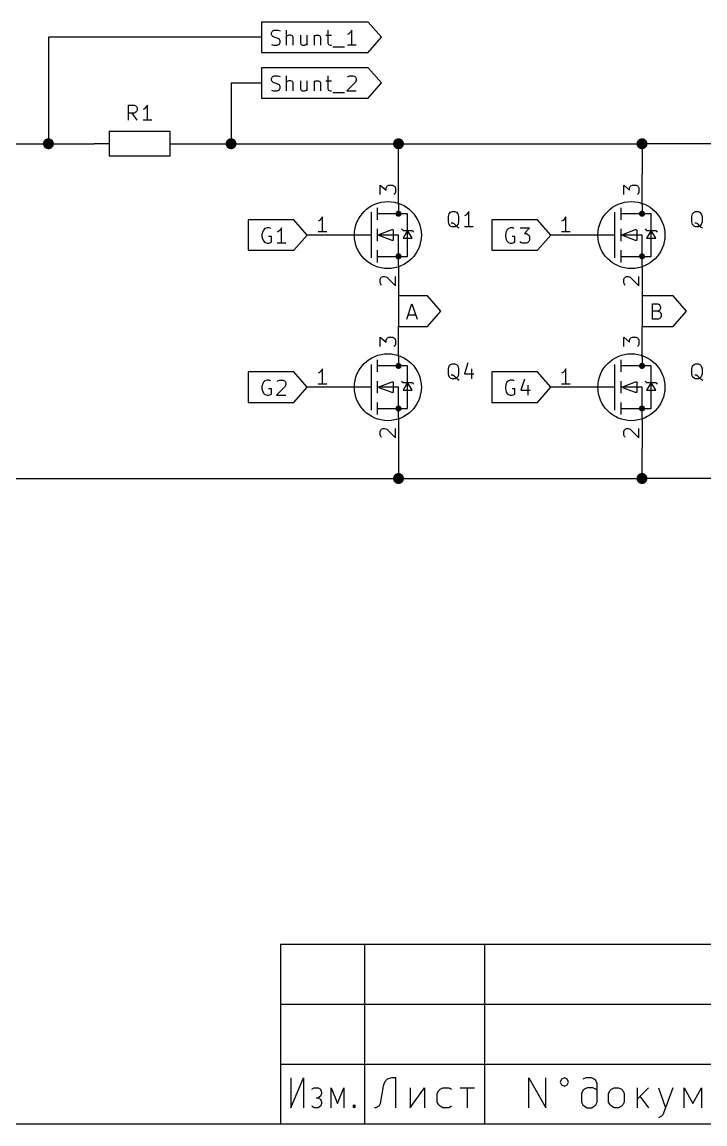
# Model space of a CAD drawing. Extents: x 0.3 to 11.5, y -8.2 to -0.2.
# Drawn here: x 3.363 to 5.607, y -8.071 to -4.45 of the extents above; entities that cross this region are included whole.
import ezdxf

# ---------------------------------------------------------------- set-up
doc = ezdxf.new("R2010")
doc.units = 0
doc.header["$MEASUREMENT"] = 0
doc.layers.add('BLACK', color=7, linetype='CONTINUOUS')

msp = doc.modelspace()

# ---------------------------------------------------------------- linework, layer by layer
at = {"layer": 'BLACK', "linetype": 'CONTINUOUS'}
for p, q in [((4.50013, -4.44998), (4.15, -4.44998)), ((4.15, -4.44998), (4.15, -4.5)), ((4.54389, -4.5), (4.50013, -4.44998)), ((4.18239, -4.4859), (4.18476, -4.48114)), ((4.18239, -4.49067), (4.18239, -4.4859)), ((4.18476, -4.48114), (4.18715, -4.47876)), ((4.18715, -4.47876), (4.19191, -4.47638)), ((4.19191, -4.47638), (4.20381, -4.47638)), ((4.20381, -4.47638), (4.21096, -4.47876)), ((4.23238, -4.52638), (4.23238, -4.47638)), ((4.36809, -4.47638), (4.36809, -4.51924)), ((4.43714, -4.48828), (4.43238, -4.49067)), ((4.4419, -4.48352), (4.43714, -4.48828)), ((4.44666, -4.47638), (4.4419, -4.48352)), ((4.44666, -4.52638), (4.44666, -4.47638)), ((3.45, -4.5), (3.45, -4.85)), ((4.15, -4.5), (3.45, -4.5)), ((4.15, -4.5), (4.15, -4.55002)), ((4.18476, -4.49543), (4.18239, -4.49067)), ((4.18239, -4.524), (4.18953, -4.52638)), ((4.18715, -4.49781), (4.18476, -4.49543)), ((4.19191, -4.50019), (4.18715, -4.49781)), ((4.18953, -4.52638), (4.20143, -4.52638)), ((4.20143, -4.50257), (4.19191, -4.50019)), ((4.20619, -4.50495), (4.20143, -4.50257)), ((4.20143, -4.52638), (4.20619, -4.524)), ((4.20857, -4.50733), (4.20619, -4.50495)), ((4.20619, -4.524), (4.20857, -4.52162)), ((4.21096, -4.51209), (4.20857, -4.50733)), ((4.20857, -4.52162), (4.21096, -4.51685)), ((4.21096, -4.51685), (4.21096, -4.51209)), ((4.23476, -4.49543), (4.23238, -4.49781)), ((4.23953, -4.49305), (4.23476, -4.49543)), ((4.24667, -4.49305), (4.23953, -4.49305)), ((4.25143, -4.49543), (4.24667, -4.49305)), ((4.25381, -4.50019), (4.25143, -4.49543)), ((4.25381, -4.52638), (4.25381, -4.50019)), ((4.27762, -4.49305), (4.27762, -4.51924)), ((4.27762, -4.51924), (4.28, -4.524)), ((4.28, -4.524), (4.28476, -4.52638)), ((4.28476, -4.52638), (4.29191, -4.52638)), ((4.29191, -4.52638), (4.29667, -4.524)), ((4.29667, -4.524), (4.29905, -4.52162)), ((4.29905, -4.49305), (4.29905, -4.52638)), ((4.32285, -4.49305), (4.32285, -4.52638)), ((4.32285, -4.49781), (4.32524, -4.49543)), ((4.32524, -4.49543), (4.33, -4.49305)), ((4.33, -4.49305), (4.33714, -4.49305)), ((4.33714, -4.49305), (4.3419, -4.49543)), ((4.3419, -4.49543), (4.34428, -4.50019)), ((4.34428, -4.50019), (4.34428, -4.52638)), ((4.36095, -4.49305), (4.38, -4.49305)), ((4.36809, -4.51924), (4.37047, -4.524)), ((4.37047, -4.524), (4.37524, -4.52638)), ((4.37524, -4.52638), (4.38, -4.52638)), ((4.46095, -4.52638), (4.43238, -4.52638)), ((4.50013, -4.55002), (4.54389, -4.5)), ((4.15, -4.55002), (4.50013, -4.55002)), ((4.38476, -4.53114), (4.42285, -4.53114)), ((4.50013, -4.59998), (4.15, -4.59998)), ((4.15, -4.59998), (4.15, -4.65)), ((4.18239, -4.6359), (4.18476, -4.63114)), ((4.18476, -4.63114), (4.18715, -4.62876)), ((4.18715, -4.62876), (4.19191, -4.62638)), ((4.19191, -4.62638), (4.20381, -4.62638)), ((4.20381, -4.62638), (4.21096, -4.62876)), ((4.23238, -4.67638), (4.23238, -4.62638)), ((4.36809, -4.62638), (4.36809, -4.66924)), ((4.43238, -4.63114), (4.43476, -4.62876)), ((4.43476, -4.62876), (4.43952, -4.62638)), ((4.43952, -4.62638), (4.45143, -4.62638)), ((4.45143, -4.62638), (4.45619, -4.62876)), ((4.45619, -4.62876), (4.45857, -4.63114)), ((4.45857, -4.63114), (4.46095, -4.6359)), ((4.54389, -4.65), (4.50013, -4.59998)), ((4.05, -4.65), (4.15, -4.65)), ((4.05, -4.65), (4.05, -4.85)), ((4.15, -4.65), (4.15, -4.70002)), ((4.18239, -4.64067), (4.18239, -4.6359)), ((4.18476, -4.64543), (4.18239, -4.64067)), ((4.18715, -4.64781), (4.18476, -4.64543)), ((4.19191, -4.65019), (4.18715, -4.64781)), ((4.20143, -4.65257), (4.19191, -4.65019)), ((4.20619, -4.65495), (4.20143, -4.65257)), ((4.20857, -4.65733), (4.20619, -4.65495)), ((4.21096, -4.66209), (4.20857, -4.65733)), ((4.20857, -4.67162), (4.21096, -4.66685)), ((4.21096, -4.66685), (4.21096, -4.66209)), ((4.23476, -4.64543), (4.23238, -4.64781)), ((4.23953, -4.64305), (4.23476, -4.64543)), ((4.24667, -4.64305), (4.23953, -4.64305)), ((4.25143, -4.64543), (4.24667, -4.64305)), ((4.25381, -4.65019), (4.25143, -4.64543)), ((4.25381, -4.67638), (4.25381, -4.65019)), ((4.27762, -4.64305), (4.27762, -4.66924)), ((4.27762, -4.66924), (4.28, -4.674)), ((4.29905, -4.64305), (4.29905, -4.67638)), ((4.32285, -4.64305), (4.32285, -4.67638)), ((4.32285, -4.64781), (4.32524, -4.64543)), ((4.32524, -4.64543), (4.33, -4.64305)), ((4.33, -4.64305), (4.33714, -4.64305)), ((4.33714, -4.64305), (4.3419, -4.64543)), ((4.3419, -4.64543), (4.34428, -4.65019)), ((4.34428, -4.65019), (4.34428, -4.67638)), ((4.36095, -4.64305), (4.38, -4.64305)), ((4.36809, -4.66924), (4.37047, -4.674)), ((4.45857, -4.64781), (4.43, -4.67638)), ((4.46095, -4.64067), (4.45857, -4.64781)), ((4.46095, -4.6359), (4.46095, -4.64067)), ((4.50013, -4.70002), (4.54389, -4.65)), ((4.15, -4.70002), (4.50013, -4.70002)), ((4.18239, -4.674), (4.18953, -4.67638)), ((4.18953, -4.67638), (4.20143, -4.67638)), ((4.20143, -4.67638), (4.20619, -4.674)), ((4.20619, -4.674), (4.20857, -4.67162)), ((4.28, -4.674), (4.28476, -4.67638)), ((4.28476, -4.67638), (4.29191, -4.67638)), ((4.29191, -4.67638), (4.29667, -4.674)), ((4.29667, -4.674), (4.29905, -4.67162)), ((4.37047, -4.674), (4.37524, -4.67638)), ((4.37524, -4.67638), (4.38, -4.67638)), ((4.38476, -4.68114), (4.42285, -4.68114)), ((4.43, -4.67638), (4.46095, -4.67638)), ((3.71309, -4.7728), (3.71309, -4.7228)), ((3.71309, -4.7228), (3.73214, -4.7228)), ((3.73214, -4.7228), (3.7369, -4.72519)), ((3.7369, -4.72519), (3.73928, -4.72757)), ((3.73928, -4.72757), (3.74166, -4.73233)), ((3.74166, -4.73947), (3.73928, -4.74423)), ((3.74166, -4.73233), (3.74166, -4.73947)), ((3.76547, -4.73471), (3.76071, -4.73709)), ((3.77024, -4.72995), (3.76547, -4.73471)), ((3.775, -4.7228), (3.77024, -4.72995)), ((3.775, -4.7728), (3.775, -4.7228)), ((3.73214, -4.749), (3.71309, -4.749)), ((3.74166, -4.7728), (3.725, -4.749)), ((3.7369, -4.74661), (3.73214, -4.749)), ((3.73928, -4.74423), (3.7369, -4.74661)), ((3.78928, -4.7728), (3.76071, -4.7728)), ((3.85, -4.81), (3.65, -4.81)), ((3.65, -4.81), (3.65, -4.89)), ((3.85, -4.89), (3.85, -4.81)), ((2.65, -4.85), (3.45, -4.85)), ((3.45, -4.85), (3.6, -4.85)), ((3.65, -4.85), (3.6, -4.85)), ((3.85, -4.85), (3.9, -4.85)), ((3.9, -4.85), (4.05, -4.85)), ((4.05, -4.85), (4.6, -4.85)), ((4.6, -4.85), (5.4, -4.85)), ((4.6, -4.95), (4.6, -4.85)), ((6.2, -4.85), (5.4, -4.85)), ((5.4, -4.85), (5.4, -4.95)), ((3.65, -4.89), (3.85, -4.89)), ((4.6, -5.05), (4.6, -4.95)), ((5.4, -5.05), (5.4, -4.95)), ((4.53988, -5.01666), (4.53988, -4.98571)), ((4.53988, -4.98571), (4.55893, -5.00238)), ((4.55893, -4.99523), (4.56131, -4.99047)), ((4.55893, -5.00238), (4.55893, -4.99523)), ((4.56131, -4.99047), (4.56369, -4.98809)), ((4.56369, -4.98809), (4.56845, -4.98571)), ((4.56845, -4.98571), (4.58035, -4.98571)), ((4.58035, -4.98571), (4.58512, -4.98809)), ((4.58512, -4.98809), (4.5875, -4.99047)), ((4.5875, -4.99047), (4.58988, -4.99523)), ((4.58988, -4.99523), (4.58988, -5.00952)), ((5.33988, -5.01666), (5.33988, -4.98571)), ((5.33988, -4.98571), (5.35893, -5.00238)), ((5.35893, -4.99523), (5.36131, -4.99047)), ((5.35893, -5.00238), (5.35893, -4.99523)), ((5.36131, -4.99047), (5.36369, -4.98809)), ((5.36369, -4.98809), (5.36845, -4.98571)), ((5.36845, -4.98571), (5.38035, -4.98571)), ((5.38035, -4.98571), (5.38512, -4.98809)), ((5.38512, -4.98809), (5.3875, -4.99047)), ((5.3875, -4.99047), (5.38988, -4.99523)), ((5.38988, -4.99523), (5.38988, -5.00952)), ((4.5875, -5.01428), (4.58512, -5.01666)), ((4.58988, -5.00952), (4.5875, -5.01428)), ((5.3875, -5.01428), (5.38512, -5.01666)), ((5.38988, -5.00952), (5.3875, -5.01428)), ((4.53, -5.06), (4.53, -5.1)), ((4.6, -5.05), (4.6, -5.08)), ((5.33, -5.06), (5.33, -5.1)), ((5.4, -5.05), (5.4, -5.08)), ((4.25625, -5.09998), (4.10611, -5.09998)), ((4.10611, -5.09998), (4.10611, -5.15)), ((4.3, -5.15), (4.25625, -5.09998)), ((4.34048, -5.10178), (4.33572, -5.10417)), ((4.34524, -5.09702), (4.34048, -5.10178)), ((4.35, -5.08988), (4.34524, -5.09702)), ((4.35, -5.13988), (4.35, -5.08988)), ((4.51, -5.075), (4.51, -5.225)), ((4.63, -5.08), (4.53, -5.08)), ((4.63, -5.22), (4.63, -5.08)), ((4.7639, -5.08947), (4.76628, -5.07995)), ((4.7639, -5.10614), (4.7639, -5.08947)), ((4.76628, -5.07995), (4.77104, -5.07519)), ((4.77104, -5.07519), (4.7758, -5.0728)), ((4.7758, -5.0728), (4.78533, -5.0728)), ((4.78533, -5.0728), (4.79009, -5.07519)), ((4.79009, -5.07519), (4.79485, -5.07995)), ((4.79485, -5.07995), (4.79723, -5.08947)), ((4.79723, -5.08947), (4.79723, -5.10614)), ((4.82104, -5.08471), (4.81628, -5.08709)), ((4.82581, -5.07995), (4.82104, -5.08471)), ((4.83057, -5.0728), (4.82581, -5.07995)), ((4.83057, -5.1228), (4.83057, -5.0728)), ((5.05625, -5.09998), (4.90611, -5.09998)), ((4.90611, -5.09998), (4.90611, -5.15)), ((5.1, -5.15), (5.05625, -5.09998)), ((5.14048, -5.10178), (5.13572, -5.10417)), ((5.14524, -5.09702), (5.14048, -5.10178)), ((5.15, -5.08988), (5.14524, -5.09702)), ((5.15, -5.13988), (5.15, -5.08988)), ((5.31, -5.075), (5.31, -5.225)), ((5.43, -5.08), (5.33, -5.08)), ((5.43, -5.22), (5.43, -5.08)), ((5.5639, -5.08947), (5.56628, -5.07995)), ((5.5639, -5.10614), (5.5639, -5.08947)), ((5.56628, -5.07995), (5.57104, -5.07519)), ((5.57104, -5.07519), (5.5758, -5.0728)), ((5.5758, -5.0728), (5.58533, -5.0728)), ((5.58533, -5.0728), (5.59009, -5.07519)), ((5.59009, -5.07519), (5.59485, -5.07995)), ((5.59485, -5.07995), (5.59723, -5.08947)), ((5.59723, -5.08947), (5.59723, -5.10614)), ((4.15392, -5.13828), (4.15154, -5.14781)), ((4.1563, -5.13352), (4.15392, -5.13828)), ((4.16107, -5.12876), (4.1563, -5.13352)), ((4.16821, -5.12638), (4.16107, -5.12876)), ((4.17535, -5.12638), (4.16821, -5.12638)), ((4.18011, -5.12876), (4.17535, -5.12638)), ((4.2063, -5.13828), (4.20154, -5.14067)), ((4.21107, -5.13352), (4.2063, -5.13828)), ((4.21583, -5.12638), (4.21107, -5.13352)), ((4.21583, -5.17638), (4.21583, -5.12638)), ((4.36429, -5.13988), (4.33572, -5.13988)), ((4.53, -5.13), (4.53, -5.17)), ((4.539, -5.14717), (4.57895, -5.13219)), ((4.57895, -5.13219), (4.57997, -5.132)), ((4.57997, -5.132), (4.58024, -5.13209)), ((4.58024, -5.13209), (4.58052, -5.13205)), ((4.58052, -5.13205), (4.58117, -5.13242)), ((4.58117, -5.13242), (4.58191, -5.13268)), ((4.58191, -5.13268), (4.58205, -5.13293)), ((4.58205, -5.13293), (4.5823, -5.13307)), ((4.5823, -5.13307), (4.58256, -5.13379)), ((4.58256, -5.13379), (4.58295, -5.13445)), ((4.58295, -5.13445), (4.5829, -5.13473)), ((4.5829, -5.13473), (4.583, -5.135)), ((4.583, -5.135), (4.583, -5.165)), ((4.61, -5.13), (4.615, -5.135)), ((4.615, -5.135), (4.645, -5.135)), ((4.63, -5.135), (4.615, -5.16)), ((4.645, -5.16), (4.63, -5.135)), ((4.645, -5.135), (4.65, -5.14)), ((4.76628, -5.11566), (4.7639, -5.10614)), ((4.77104, -5.12043), (4.76628, -5.11566)), ((4.7758, -5.1228), (4.77104, -5.12043)), ((4.77819, -5.1109), (4.77343, -5.1109)), ((4.78533, -5.1228), (4.7758, -5.1228)), ((4.78295, -5.11328), (4.77819, -5.1109)), ((4.79009, -5.12043), (4.78295, -5.11328)), ((4.79009, -5.12043), (4.78533, -5.1228)), ((4.79485, -5.11566), (4.79009, -5.12043)), ((4.79485, -5.12519), (4.79009, -5.12043)), ((4.79723, -5.10614), (4.79485, -5.11566)), ((4.79961, -5.12757), (4.79485, -5.12519)), ((4.84485, -5.1228), (4.81628, -5.1228)), ((4.95392, -5.13828), (4.95154, -5.14781)), ((4.9563, -5.13352), (4.95392, -5.13828)), ((4.96107, -5.12876), (4.9563, -5.13352)), ((4.96821, -5.12638), (4.96107, -5.12876)), ((4.97535, -5.12638), (4.96821, -5.12638)), ((4.98011, -5.12876), (4.97535, -5.12638)), ((4.99916, -5.12638), (5.03011, -5.12638)), ((5.03011, -5.12638), (5.01344, -5.14543)), ((5.16429, -5.13988), (5.13572, -5.13988)), ((5.33, -5.13), (5.33, -5.17)), ((5.339, -5.14717), (5.37895, -5.13219)), ((5.37895, -5.13219), (5.37997, -5.132)), ((5.37997, -5.132), (5.38024, -5.13209)), ((5.38024, -5.13209), (5.38052, -5.13205)), ((5.38052, -5.13205), (5.38117, -5.13242)), ((5.38117, -5.13242), (5.38191, -5.13268)), ((5.38191, -5.13268), (5.38205, -5.13293)), ((5.38205, -5.13293), (5.3823, -5.13307)), ((5.3823, -5.13307), (5.38256, -5.13379)), ((5.38256, -5.13379), (5.38295, -5.13445)), ((5.38295, -5.13445), (5.3829, -5.13473)), ((5.3829, -5.13473), (5.383, -5.135)), ((5.383, -5.135), (5.383, -5.165)), ((5.41, -5.13), (5.415, -5.135)), ((5.415, -5.135), (5.445, -5.135)), ((5.43, -5.135), (5.415, -5.16)), ((5.445, -5.16), (5.43, -5.135)), ((5.445, -5.135), (5.45, -5.14)), ((5.56628, -5.11566), (5.5639, -5.10614)), ((5.57104, -5.12043), (5.56628, -5.11566)), ((5.5758, -5.1228), (5.57104, -5.12043)), ((5.57819, -5.1109), (5.57343, -5.1109)), ((5.58533, -5.1228), (5.5758, -5.1228)), ((5.58295, -5.11328), (5.57819, -5.1109)), ((5.59009, -5.12043), (5.58295, -5.11328)), ((5.59009, -5.12043), (5.58533, -5.1228)), ((5.59485, -5.11566), (5.59009, -5.12043)), ((5.59485, -5.12519), (5.59009, -5.12043)), ((5.59723, -5.10614), (5.59485, -5.11566)), ((5.59961, -5.12757), (5.59485, -5.12519)), ((4.10611, -5.15), (4.10611, -5.20002)), ((4.15154, -5.14781), (4.15154, -5.15495)), ((4.15154, -5.15495), (4.15392, -5.16447)), ((4.15392, -5.16447), (4.1563, -5.16924)), ((4.1563, -5.16924), (4.16107, -5.174)), ((4.16107, -5.174), (4.16821, -5.17638)), ((4.16821, -5.17638), (4.17297, -5.17638)), ((4.18249, -5.15495), (4.17297, -5.15495)), ((4.17297, -5.17638), (4.18011, -5.174)), ((4.18011, -5.174), (4.18249, -5.17162)), ((4.18249, -5.17162), (4.18249, -5.15495)), ((4.23011, -5.17638), (4.20154, -5.17638)), ((4.25625, -5.20002), (4.3, -5.15)), ((4.4, -5.15), (4.3, -5.15)), ((4.51, -5.15), (4.4, -5.15)), ((4.6, -5.15), (4.53, -5.15)), ((4.53704, -5.15049), (4.53722, -5.14953)), ((4.53706, -5.15052), (4.53704, -5.15049)), ((4.53705, -5.15055), (4.53706, -5.15052)), ((4.53751, -5.15133), (4.53705, -5.15055)), ((4.53722, -5.14953), (4.53739, -5.14852)), ((4.53739, -5.14852), (4.53741, -5.1485)), ((4.53741, -5.1485), (4.53742, -5.14848)), ((4.53742, -5.14848), (4.53815, -5.14787)), ((4.53805, -5.15228), (4.53751, -5.15133)), ((4.53809, -5.1523), (4.53805, -5.15228)), ((4.53809, -5.15231), (4.53809, -5.1523)), ((4.53813, -5.15232), (4.53809, -5.15231)), ((4.53894, -5.15281), (4.53813, -5.15232)), ((4.53815, -5.14787), (4.53894, -5.14719)), ((4.53894, -5.14719), (4.53899, -5.14717)), ((4.57895, -5.16781), (4.53894, -5.15281)), ((4.53899, -5.14717), (4.539, -5.14717)), ((4.539, -5.14717), (4.539, -5.14717)), ((4.57924, -5.16781), (4.57895, -5.16781)), ((4.57948, -5.16795), (4.57924, -5.16781)), ((4.58022, -5.16782), (4.57948, -5.16795)), ((4.581, -5.16783), (4.58022, -5.16782)), ((4.58122, -5.16765), (4.581, -5.16783)), ((4.5815, -5.1676), (4.58122, -5.16765)), ((4.58199, -5.16701), (4.5815, -5.1676)), ((4.58258, -5.16652), (4.58199, -5.16701)), ((4.58263, -5.16624), (4.58258, -5.16652)), ((4.58282, -5.16603), (4.58263, -5.16624)), ((4.583, -5.165), (4.58282, -5.16603)), ((4.6, -5.25), (4.6, -5.15)), ((4.615, -5.16), (4.645, -5.16)), ((4.90611, -5.15), (4.90611, -5.20002)), ((4.95154, -5.14781), (4.95154, -5.15495)), ((4.95154, -5.15495), (4.95392, -5.16447)), ((4.95392, -5.16447), (4.9563, -5.16924)), ((4.9563, -5.16924), (4.96107, -5.174)), ((4.96107, -5.174), (4.96821, -5.17638)), ((4.96821, -5.17638), (4.97297, -5.17638)), ((4.98249, -5.15495), (4.97297, -5.15495)), ((4.97297, -5.17638), (4.98011, -5.174)), ((4.98011, -5.174), (4.98249, -5.17162)), ((4.98249, -5.17162), (4.98249, -5.15495)), ((5.00154, -5.174), (4.99916, -5.17162)), ((5.0063, -5.17638), (5.00154, -5.174)), ((5.02059, -5.17638), (5.0063, -5.17638)), ((5.01344, -5.14543), (5.02059, -5.14543)), ((5.02059, -5.14543), (5.02535, -5.14781)), ((5.02535, -5.174), (5.02059, -5.17638)), ((5.02535, -5.14781), (5.02773, -5.15019)), ((5.02773, -5.17162), (5.02535, -5.174)), ((5.02773, -5.15019), (5.03011, -5.15495)), ((5.03011, -5.16685), (5.02773, -5.17162)), ((5.03011, -5.15495), (5.03011, -5.16685)), ((5.05625, -5.20002), (5.1, -5.15)), ((5.2, -5.15), (5.1, -5.15)), ((5.31, -5.15), (5.2, -5.15)), ((5.4, -5.15), (5.33, -5.15)), ((5.33704, -5.15049), (5.33722, -5.14953)), ((5.33706, -5.15052), (5.33704, -5.15049)), ((5.33705, -5.15055), (5.33706, -5.15052)), ((5.33751, -5.15133), (5.33705, -5.15055)), ((5.33722, -5.14953), (5.33739, -5.14852)), ((5.33739, -5.14852), (5.33741, -5.1485)), ((5.33741, -5.1485), (5.33742, -5.14848)), ((5.33742, -5.14848), (5.33815, -5.14787)), ((5.33805, -5.15228), (5.33751, -5.15133)), ((5.33809, -5.1523), (5.33805, -5.15228)), ((5.33809, -5.15231), (5.33809, -5.1523)), ((5.33813, -5.15232), (5.33809, -5.15231)), ((5.33894, -5.15281), (5.33813, -5.15232)), ((5.33815, -5.14787), (5.33894, -5.14719)), ((5.33894, -5.14719), (5.33899, -5.14717)), ((5.37895, -5.16781), (5.33894, -5.15281)), ((5.33899, -5.14717), (5.339, -5.14717)), ((5.339, -5.14717), (5.339, -5.14717)), ((5.37924, -5.16781), (5.37895, -5.16781)), ((5.37948, -5.16795), (5.37924, -5.16781)), ((5.38022, -5.16782), (5.37948, -5.16795)), ((5.381, -5.16783), (5.38022, -5.16782)), ((5.38122, -5.16765), (5.381, -5.16783)), ((5.3815, -5.1676), (5.38122, -5.16765)), ((5.38199, -5.16701), (5.3815, -5.1676)), ((5.38258, -5.16652), (5.38199, -5.16701)), ((5.38263, -5.16624), (5.38258, -5.16652)), ((5.38282, -5.16603), (5.38263, -5.16624)), ((5.383, -5.165), (5.38282, -5.16603)), ((5.4, -5.25), (5.4, -5.15)), ((5.415, -5.16), (5.445, -5.16)), ((4.10611, -5.20002), (4.25625, -5.20002)), ((4.53, -5.2), (4.53, -5.24)), ((4.90611, -5.20002), (5.05625, -5.20002)), ((5.33, -5.2), (5.33, -5.24)), ((4.53, -5.22), (4.63, -5.22)), ((4.6, -5.25), (4.6, -5.35)), ((5.33, -5.22), (5.43, -5.22)), ((5.4, -5.25), (5.4, -5.35)), ((4.54464, -5.28809), (4.5494, -5.28571)), ((4.5494, -5.28571), (4.55417, -5.28571)), ((4.55417, -5.28571), (4.56131, -5.28809)), ((4.58988, -5.31666), (4.58988, -5.28571)), ((5.34464, -5.28809), (5.3494, -5.28571)), ((5.3494, -5.28571), (5.35417, -5.28571)), ((5.35417, -5.28571), (5.36131, -5.28809)), ((5.38988, -5.31666), (5.38988, -5.28571)), ((4.53988, -5.29523), (4.54226, -5.29047)), ((4.53988, -5.30714), (4.53988, -5.29523)), ((4.54226, -5.3119), (4.53988, -5.30714)), ((4.54226, -5.29047), (4.54464, -5.28809)), ((4.54464, -5.31428), (4.54226, -5.3119)), ((4.56131, -5.28809), (4.58988, -5.31666)), ((5.33988, -5.29523), (5.34226, -5.29047)), ((5.33988, -5.30714), (5.33988, -5.29523)), ((5.34226, -5.3119), (5.33988, -5.30714)), ((5.34226, -5.29047), (5.34464, -5.28809)), ((5.34464, -5.31428), (5.34226, -5.3119)), ((5.36131, -5.28809), (5.38988, -5.31666)), ((4.69538, -5.34998), (4.6, -5.34998)), ((4.6, -5.34998), (4.6, -5.4)), ((4.6, -5.35), (4.6, -5.45)), ((4.73913, -5.4), (4.69538, -5.34998)), ((5.50252, -5.34998), (5.4, -5.34998)), ((5.4, -5.34998), (5.4, -5.4)), ((5.4, -5.35), (5.4, -5.45)), ((5.54628, -5.4), (5.50252, -5.34998)), ((4.62762, -5.42638), (4.64429, -5.37638)), ((4.64429, -5.37638), (4.66096, -5.42638)), ((5.43476, -5.42638), (5.43476, -5.37638)), ((5.43476, -5.37638), (5.45143, -5.37638)), ((5.45143, -5.37638), (5.45619, -5.37876)), ((5.45619, -5.37876), (5.45857, -5.38114)), ((5.45857, -5.39543), (5.45619, -5.39781)), ((5.45857, -5.38114), (5.46096, -5.3859)), ((5.46096, -5.39067), (5.45857, -5.39543)), ((5.46096, -5.3859), (5.46096, -5.39067)), ((4.6, -5.4), (4.6, -5.45002)), ((4.63239, -5.41209), (4.65619, -5.41209)), ((4.69538, -5.45002), (4.73913, -5.4)), ((5.4, -5.4), (5.4, -5.45002)), ((5.45143, -5.40019), (5.43476, -5.40019)), ((5.45381, -5.42638), (5.43476, -5.42638)), ((5.45619, -5.39781), (5.45143, -5.40019)), ((5.45143, -5.40019), (5.45857, -5.40257)), ((5.45857, -5.424), (5.45381, -5.42638)), ((5.45857, -5.40257), (5.46096, -5.40495)), ((5.46096, -5.42162), (5.45857, -5.424)), ((5.46096, -5.40495), (5.46333, -5.40971)), ((5.46333, -5.41685), (5.46096, -5.42162)), ((5.46333, -5.40971), (5.46333, -5.41685)), ((5.50252, -5.45002), (5.54628, -5.4)), ((4.6, -5.55), (4.6, -5.45)), ((4.6, -5.45002), (4.69538, -5.45002)), ((5.4, -5.55), (5.4, -5.45)), ((5.4, -5.45002), (5.50252, -5.45002)), ((4.53988, -5.51666), (4.53988, -5.48571)), ((4.53988, -5.48571), (4.55893, -5.50238)), ((4.55893, -5.49523), (4.56131, -5.49047)), ((4.55893, -5.50238), (4.55893, -5.49523)), ((4.56131, -5.49047), (4.56369, -5.48809)), ((4.56369, -5.48809), (4.56845, -5.48571)), ((4.56845, -5.48571), (4.58035, -5.48571)), ((4.58035, -5.48571), (4.58512, -5.48809)), ((4.58512, -5.48809), (4.5875, -5.49047)), ((4.5875, -5.49047), (4.58988, -5.49523)), ((4.58988, -5.49523), (4.58988, -5.50952)), ((5.33988, -5.51666), (5.33988, -5.48571)), ((5.33988, -5.48571), (5.35893, -5.50238)), ((5.35893, -5.49523), (5.36131, -5.49047)), ((5.35893, -5.50238), (5.35893, -5.49523)), ((5.36131, -5.49047), (5.36369, -5.48809)), ((5.36369, -5.48809), (5.36845, -5.48571)), ((5.36845, -5.48571), (5.38035, -5.48571)), ((5.38035, -5.48571), (5.38512, -5.48809)), ((5.38512, -5.48809), (5.3875, -5.49047)), ((5.3875, -5.49047), (5.38988, -5.49523)), ((5.38988, -5.49523), (5.38988, -5.50952)), ((4.5875, -5.51428), (4.58512, -5.51666)), ((4.58988, -5.50952), (4.5875, -5.51428)), ((5.3875, -5.51428), (5.38512, -5.51666)), ((5.38988, -5.50952), (5.3875, -5.51428)), ((4.51, -5.575), (4.51, -5.725)), ((4.53, -5.56), (4.53, -5.6)), ((4.6, -5.55), (4.6, -5.58)), ((4.76628, -5.57995), (4.77104, -5.57519)), ((4.77104, -5.57519), (4.7758, -5.5728)), ((4.7758, -5.5728), (4.78533, -5.5728)), ((4.78533, -5.5728), (4.79009, -5.57519)), ((4.79009, -5.57519), (4.79485, -5.57995)), ((4.82819, -5.57043), (4.81628, -5.60614)), ((5.31, -5.575), (5.31, -5.725)), ((5.33, -5.56), (5.33, -5.6)), ((5.4, -5.55), (5.4, -5.58)), ((5.56628, -5.57995), (5.57104, -5.57519)), ((5.57104, -5.57519), (5.5758, -5.5728)), ((5.5758, -5.5728), (5.58533, -5.5728)), ((5.58533, -5.5728), (5.59009, -5.57519)), ((5.59009, -5.57519), (5.59485, -5.57995)), ((4.25625, -5.59998), (4.10611, -5.59998)), ((4.10611, -5.59998), (4.10611, -5.65)), ((4.3, -5.65), (4.25625, -5.59998)), ((4.34048, -5.60178), (4.33572, -5.60417)), ((4.34524, -5.59702), (4.34048, -5.60178)), ((4.35, -5.58988), (4.34524, -5.59702)), ((4.35, -5.63988), (4.35, -5.58988)), ((4.63, -5.58), (4.53, -5.58)), ((4.63, -5.72), (4.63, -5.58)), ((4.7639, -5.58947), (4.76628, -5.57995)), ((4.7639, -5.60614), (4.7639, -5.58947)), ((4.76628, -5.61566), (4.7639, -5.60614)), ((4.77819, -5.6109), (4.77343, -5.6109)), ((4.78295, -5.61328), (4.77819, -5.6109)), ((4.79485, -5.57995), (4.79723, -5.58947)), ((4.79723, -5.60614), (4.79485, -5.61566)), ((4.79723, -5.58947), (4.79723, -5.60614)), ((4.81628, -5.60614), (4.84723, -5.60614)), ((4.84009, -5.58947), (4.84009, -5.6228)), ((5.05625, -5.59998), (4.90611, -5.59998)), ((4.90611, -5.59998), (4.90611, -5.65)), ((5.1, -5.65), (5.05625, -5.59998)), ((5.14048, -5.60178), (5.13572, -5.60417)), ((5.14524, -5.59702), (5.14048, -5.60178)), ((5.15, -5.58988), (5.14524, -5.59702)), ((5.15, -5.63988), (5.15, -5.58988)), ((5.43, -5.58), (5.33, -5.58)), ((5.43, -5.72), (5.43, -5.58)), ((5.5639, -5.58947), (5.56628, -5.57995)), ((5.5639, -5.60614), (5.5639, -5.58947)), ((5.56628, -5.61566), (5.5639, -5.60614)), ((5.57819, -5.6109), (5.57343, -5.6109)), ((5.58295, -5.61328), (5.57819, -5.6109)), ((5.59485, -5.57995), (5.59723, -5.58947)), ((5.59723, -5.60614), (5.59485, -5.61566)), ((5.59723, -5.58947), (5.59723, -5.60614)), ((4.15392, -5.63828), (4.15154, -5.64781)), ((4.15154, -5.64781), (4.15154, -5.65495)), ((4.1563, -5.63352), (4.15392, -5.63828)), ((4.16107, -5.62876), (4.1563, -5.63352)), ((4.16821, -5.62638), (4.16107, -5.62876)), ((4.17535, -5.62638), (4.16821, -5.62638)), ((4.18011, -5.62876), (4.17535, -5.62638)), ((4.22773, -5.64781), (4.19916, -5.67638)), ((4.20154, -5.63114), (4.20392, -5.62876)), ((4.20392, -5.62876), (4.20869, -5.62638)), ((4.20869, -5.62638), (4.22059, -5.62638)), ((4.22059, -5.62638), (4.22535, -5.62876)), ((4.22535, -5.62876), (4.22773, -5.63114)), ((4.22773, -5.63114), (4.23011, -5.6359)), ((4.23011, -5.64067), (4.22773, -5.64781)), ((4.23011, -5.6359), (4.23011, -5.64067)), ((4.36429, -5.63988), (4.33572, -5.63988)), ((4.53, -5.63), (4.53, -5.67)), ((4.53722, -5.64953), (4.53739, -5.64852)), ((4.53739, -5.64852), (4.53741, -5.6485)), ((4.53741, -5.6485), (4.53742, -5.64848)), ((4.53742, -5.64848), (4.53815, -5.64787)), ((4.53815, -5.64787), (4.53894, -5.64719)), ((4.53894, -5.64719), (4.53899, -5.64717)), ((4.53899, -5.64717), (4.539, -5.64717)), ((4.539, -5.64717), (4.57895, -5.63219)), ((4.539, -5.64717), (4.539, -5.64717)), ((4.57895, -5.63219), (4.57997, -5.632)), ((4.57997, -5.632), (4.58024, -5.63209)), ((4.58024, -5.63209), (4.58052, -5.63205)), ((4.58052, -5.63205), (4.58117, -5.63242)), ((4.58117, -5.63242), (4.58191, -5.63268)), ((4.58191, -5.63268), (4.58205, -5.63293)), ((4.58205, -5.63293), (4.5823, -5.63307)), ((4.5823, -5.63307), (4.58256, -5.63379)), ((4.58256, -5.63379), (4.58295, -5.63445)), ((4.58295, -5.63445), (4.5829, -5.63473)), ((4.5829, -5.63473), (4.583, -5.635)), ((4.583, -5.635), (4.583, -5.665)), ((4.61, -5.63), (4.615, -5.635)), ((4.615, -5.635), (4.645, -5.635)), ((4.63, -5.635), (4.615, -5.66)), ((4.645, -5.66), (4.63, -5.635)), ((4.645, -5.635), (4.65, -5.64)), ((4.77104, -5.62043), (4.76628, -5.61566)), ((4.7758, -5.6228), (4.77104, -5.62043)), ((4.78533, -5.6228), (4.7758, -5.6228)), ((4.79009, -5.62043), (4.78295, -5.61328)), ((4.79009, -5.62043), (4.78533, -5.6228)), ((4.79485, -5.61566), (4.79009, -5.62043)), ((4.79485, -5.62519), (4.79009, -5.62043)), ((4.79961, -5.62757), (4.79485, -5.62519)), ((4.95392, -5.63828), (4.95154, -5.64781)), ((4.95154, -5.64781), (4.95154, -5.65495)), ((4.9563, -5.63352), (4.95392, -5.63828)), ((4.96107, -5.62876), (4.9563, -5.63352)), ((4.96821, -5.62638), (4.96107, -5.62876)), ((4.97535, -5.62638), (4.96821, -5.62638)), ((4.98011, -5.62876), (4.97535, -5.62638)), ((5.01344, -5.624), (5.00154, -5.65971)), ((5.02535, -5.64305), (5.02535, -5.67638)), ((5.16429, -5.63988), (5.13572, -5.63988)), ((5.33, -5.63), (5.33, -5.67)), ((5.33722, -5.64953), (5.33739, -5.64852)), ((5.33739, -5.64852), (5.33741, -5.6485)), ((5.33741, -5.6485), (5.33742, -5.64848)), ((5.33742, -5.64848), (5.33815, -5.64787)), ((5.33815, -5.64787), (5.33894, -5.64719)), ((5.33894, -5.64719), (5.33899, -5.64717)), ((5.33899, -5.64717), (5.339, -5.64717)), ((5.339, -5.64717), (5.37895, -5.63219)), ((5.339, -5.64717), (5.339, -5.64717)), ((5.37895, -5.63219), (5.37997, -5.632)), ((5.37997, -5.632), (5.38024, -5.63209)), ((5.38024, -5.63209), (5.38052, -5.63205)), ((5.38052, -5.63205), (5.38117, -5.63242)), ((5.38117, -5.63242), (5.38191, -5.63268)), ((5.38191, -5.63268), (5.38205, -5.63293)), ((5.38205, -5.63293), (5.3823, -5.63307)), ((5.3823, -5.63307), (5.38256, -5.63379)), ((5.38256, -5.63379), (5.38295, -5.63445)), ((5.38295, -5.63445), (5.3829, -5.63473)), ((5.3829, -5.63473), (5.383, -5.635)), ((5.383, -5.635), (5.383, -5.665)), ((5.41, -5.63), (5.415, -5.635)), ((5.415, -5.635), (5.445, -5.635)), ((5.43, -5.635), (5.415, -5.66)), ((5.445, -5.66), (5.43, -5.635)), ((5.445, -5.635), (5.45, -5.64)), ((5.57104, -5.62043), (5.56628, -5.61566)), ((5.5758, -5.6228), (5.57104, -5.62043)), ((5.58533, -5.6228), (5.5758, -5.6228)), ((5.59009, -5.62043), (5.58295, -5.61328)), ((5.59009, -5.62043), (5.58533, -5.6228)), ((5.59485, -5.61566), (5.59009, -5.62043)), ((5.59485, -5.62519), (5.59009, -5.62043)), ((5.59961, -5.62757), (5.59485, -5.62519)), ((4.10611, -5.65), (4.10611, -5.70002)), ((4.15154, -5.65495), (4.15392, -5.66447)), ((4.15392, -5.66447), (4.1563, -5.66924)), ((4.1563, -5.66924), (4.16107, -5.674)), ((4.16107, -5.674), (4.16821, -5.67638)), ((4.16821, -5.67638), (4.17297, -5.67638)), ((4.18249, -5.65495), (4.17297, -5.65495)), ((4.17297, -5.67638), (4.18011, -5.674)), ((4.18011, -5.674), (4.18249, -5.67162)), ((4.18249, -5.67162), (4.18249, -5.65495)), ((4.19916, -5.67638), (4.23011, -5.67638)), ((4.25625, -5.70002), (4.3, -5.65)), ((4.4, -5.65), (4.3, -5.65)), ((4.51, -5.65), (4.4, -5.65)), ((4.6, -5.65), (4.53, -5.65)), ((4.53704, -5.65049), (4.53722, -5.64953)), ((4.53706, -5.65052), (4.53704, -5.65049)), ((4.53705, -5.65055), (4.53706, -5.65052)), ((4.53751, -5.65133), (4.53705, -5.65055)), ((4.53805, -5.65228), (4.53751, -5.65133)), ((4.53809, -5.6523), (4.53805, -5.65228)), ((4.53809, -5.65231), (4.53809, -5.6523)), ((4.53813, -5.65232), (4.53809, -5.65231)), ((4.53894, -5.65281), (4.53813, -5.65232)), ((4.57895, -5.66781), (4.53894, -5.65281)), ((4.57924, -5.66781), (4.57895, -5.66781)), ((4.57948, -5.66795), (4.57924, -5.66781)), ((4.58022, -5.66782), (4.57948, -5.66795)), ((4.581, -5.66783), (4.58022, -5.66782)), ((4.58122, -5.66765), (4.581, -5.66783)), ((4.5815, -5.6676), (4.58122, -5.66765)), ((4.58199, -5.66701), (4.5815, -5.6676)), ((4.58258, -5.66652), (4.58199, -5.66701)), ((4.58263, -5.66624), (4.58258, -5.66652)), ((4.58282, -5.66603), (4.58263, -5.66624)), ((4.583, -5.665), (4.58282, -5.66603)), ((4.6, -5.75), (4.6, -5.65)), ((4.615, -5.66), (4.645, -5.66)), ((4.90611, -5.65), (4.90611, -5.70002)), ((4.95154, -5.65495), (4.95392, -5.66447)), ((4.95392, -5.66447), (4.9563, -5.66924)), ((4.9563, -5.66924), (4.96107, -5.674)), ((4.96107, -5.674), (4.96821, -5.67638)), ((4.96821, -5.67638), (4.97297, -5.67638)), ((4.98249, -5.65495), (4.97297, -5.65495)), ((4.97297, -5.67638), (4.98011, -5.674)), ((4.98011, -5.674), (4.98249, -5.67162)), ((4.98249, -5.67162), (4.98249, -5.65495)), ((5.00154, -5.65971), (5.03249, -5.65971)), ((5.05625, -5.70002), (5.1, -5.65)), ((5.2, -5.65), (5.1, -5.65)), ((5.31, -5.65), (5.2, -5.65)), ((5.4, -5.65), (5.33, -5.65)), ((5.33704, -5.65049), (5.33722, -5.64953)), ((5.33706, -5.65052), (5.33704, -5.65049)), ((5.33705, -5.65055), (5.33706, -5.65052)), ((5.33751, -5.65133), (5.33705, -5.65055)), ((5.33805, -5.65228), (5.33751, -5.65133)), ((5.33809, -5.6523), (5.33805, -5.65228)), ((5.33809, -5.65231), (5.33809, -5.6523)), ((5.33813, -5.65232), (5.33809, -5.65231)), ((5.33894, -5.65281), (5.33813, -5.65232)), ((5.37895, -5.66781), (5.33894, -5.65281)), ((5.37924, -5.66781), (5.37895, -5.66781)), ((5.37948, -5.66795), (5.37924, -5.66781)), ((5.38022, -5.66782), (5.37948, -5.66795)), ((5.381, -5.66783), (5.38022, -5.66782)), ((5.38122, -5.66765), (5.381, -5.66783)), ((5.3815, -5.6676), (5.38122, -5.66765)), ((5.38199, -5.66701), (5.3815, -5.6676)), ((5.38258, -5.66652), (5.38199, -5.66701)), ((5.38263, -5.66624), (5.38258, -5.66652)), ((5.38282, -5.66603), (5.38263, -5.66624)), ((5.383, -5.665), (5.38282, -5.66603)), ((5.4, -5.75), (5.4, -5.65)), ((5.415, -5.66), (5.445, -5.66)), ((4.10611, -5.70002), (4.25625, -5.70002)), ((4.53, -5.7), (4.53, -5.74)), ((4.53, -5.72), (4.63, -5.72)), ((4.90611, -5.70002), (5.05625, -5.70002)), ((5.33, -5.7), (5.33, -5.74)), ((5.33, -5.72), (5.43, -5.72)), ((4.6, -5.75), (4.6, -5.85)), ((5.4, -5.75), (5.4, -5.85)), ((4.53988, -5.79523), (4.54226, -5.79047)), ((4.54226, -5.79047), (4.54464, -5.78809)), ((4.54464, -5.78809), (4.5494, -5.78571)), ((4.5494, -5.78571), (4.55417, -5.78571)), ((4.55417, -5.78571), (4.56131, -5.78809)), ((4.56131, -5.78809), (4.58988, -5.81666)), ((4.58988, -5.81666), (4.58988, -5.78571)), ((5.33988, -5.79523), (5.34226, -5.79047)), ((5.34226, -5.79047), (5.34464, -5.78809)), ((5.34464, -5.78809), (5.3494, -5.78571)), ((5.3494, -5.78571), (5.35417, -5.78571)), ((5.35417, -5.78571), (5.36131, -5.78809)), ((5.36131, -5.78809), (5.38988, -5.81666)), ((5.38988, -5.81666), (5.38988, -5.78571)), ((4.53988, -5.80714), (4.53988, -5.79523)), ((4.54226, -5.8119), (4.53988, -5.80714)), ((4.54464, -5.81428), (4.54226, -5.8119)), ((5.33988, -5.80714), (5.33988, -5.79523)), ((5.34226, -5.8119), (5.33988, -5.80714)), ((5.34464, -5.81428), (5.34226, -5.8119)), ((4.6, -5.85), (4.6, -5.95)), ((5.4, -5.95), (5.4, -5.85)), ((2.65, -5.95), (4.6, -5.95)), ((4.6, -5.95), (5.4, -5.95)), ((6.2, -5.95), (5.4, -5.95)), ((4.21269, -7.4806), (4.21269, -8.07115)), ((4.21269, -7.4806), (11.4961, -7.4806)), ((4.48828, -7.4806), (4.48828, -8.07115)), ((4.88198, -7.4806), (4.88198, -8.07115)), ((4.21269, -7.67745), (6.77174, -7.67745)), ((4.21269, -7.8743), (6.77174, -7.8743)), ((4.2463, -7.91932), (4.2463, -8.01774)), ((4.2463, -8.01774), (4.28797, -7.91932)), ((4.28797, -7.91932), (4.28797, -8.01774)), ((4.56326, -7.924), (4.55389, -7.93338)), ((4.57732, -7.91932), (4.56326, -7.924)), ((4.59139, -7.91932), (4.57732, -7.91932)), ((4.59139, -8.01774), (4.59139, -7.91932)), ((5.02774, -8.01774), (5.02774, -7.91932)), ((5.02774, -7.91932), (5.08398, -8.01774)), ((5.08398, -8.01774), (5.08398, -7.91932)), ((5.13554, -7.924), (5.13085, -7.93338)), ((5.14491, -7.91932), (5.13554, -7.924)), ((5.15428, -7.924), (5.14491, -7.91932)), ((5.15897, -7.93338), (5.15428, -7.924)), ((5.21522, -7.91932), (5.20584, -7.924)), ((5.23396, -7.91932), (5.21522, -7.91932)), ((5.24334, -7.924), (5.23396, -7.91932)), ((5.24802, -7.92869), (5.24334, -7.924)), ((5.25271, -7.93807), (5.24802, -7.92869)), ((4.31576, -7.95681), (4.3227, -7.95213)), ((4.3227, -7.95213), (4.33659, -7.95213)), ((4.33659, -7.95213), (4.34354, -7.95681)), ((4.34354, -7.95681), (4.34701, -7.96619)), ((4.34701, -7.96619), (4.34701, -7.97087)), ((4.37826, -8.01774), (4.37826, -7.95213)), ((4.37826, -7.95213), (4.3991, -8.00369)), ((4.3991, -8.00369), (4.41993, -7.95213)), ((4.41993, -7.95213), (4.41993, -8.01774)), ((4.5492, -7.94744), (4.53983, -8.00369)), ((4.55389, -7.93338), (4.5492, -7.94744)), ((4.63825, -7.95213), (4.63825, -8.01774)), ((4.63825, -8.01774), (4.68512, -7.95213)), ((4.68512, -7.95213), (4.68512, -8.01774)), ((4.7273, -7.97087), (4.73199, -7.9615)), ((4.73199, -7.9615), (4.73668, -7.95681)), ((4.73668, -7.95681), (4.74605, -7.95213)), ((4.74605, -7.95213), (4.7648, -7.95213)), ((4.7648, -7.95213), (4.77417, -7.95681)), ((4.8023, -7.95213), (4.84917, -7.95213)), ((4.82573, -7.95213), (4.82573, -8.01774)), ((5.13085, -7.93338), (5.13554, -7.94275)), ((5.13554, -7.94275), (5.14491, -7.94744)), ((5.14491, -7.94744), (5.15428, -7.94275)), ((5.15428, -7.94275), (5.15897, -7.93338)), ((5.20584, -7.9615), (5.20115, -7.97087)), ((5.21053, -7.95681), (5.20584, -7.9615)), ((5.2199, -7.95213), (5.21053, -7.95681)), ((5.23865, -7.95213), (5.2199, -7.95213)), ((5.24802, -7.95681), (5.23865, -7.95213)), ((5.25271, -7.9615), (5.24802, -7.95681)), ((5.25271, -7.999), (5.25271, -7.93807)), ((5.2902, -7.97087), (5.29489, -7.9615)), ((5.29489, -7.9615), (5.29958, -7.95681)), ((5.29958, -7.95681), (5.30895, -7.95213)), ((5.30895, -7.95213), (5.32302, -7.95213)), ((5.32302, -7.95213), (5.33239, -7.95681)), ((5.33239, -7.95681), (5.33707, -7.9615)), ((5.33707, -7.9615), (5.34176, -7.97087)), ((5.38394, -7.95213), (5.38394, -8.01774)), ((5.42144, -7.95213), (5.38394, -7.98962)), ((5.45425, -7.95213), (5.47768, -8.01774)), ((5.50112, -7.95213), (5.47768, -8.01774)), ((5.53861, -8.01774), (5.53861, -7.95213)), ((5.53861, -7.95213), (5.56674, -8.00369)), ((5.56674, -8.00369), (5.59486, -7.95213)), ((5.59486, -7.95213), (5.59486, -8.01774)), ((4.32965, -7.98494), (4.33659, -7.98494)), ((4.34354, -7.98025), (4.33659, -7.98494)), ((4.33659, -7.98494), (4.34354, -7.98962)), ((4.34701, -7.97087), (4.34354, -7.98025)), ((4.34354, -7.98962), (4.34701, -7.999)), ((4.34701, -7.999), (4.34701, -8.00369)), ((4.7273, -7.999), (4.7273, -7.97087)), ((4.73199, -8.00837), (4.7273, -7.999)), ((5.20115, -7.97087), (5.20115, -7.999)), ((5.20115, -7.999), (5.20584, -8.00837)), ((5.24802, -8.00837), (5.25271, -7.999)), ((5.2902, -7.999), (5.2902, -7.97087)), ((5.29489, -8.00837), (5.2902, -7.999)), ((5.34176, -7.999), (5.33707, -8.00837)), ((5.34176, -7.97087), (5.34176, -7.999)), ((5.39332, -7.98025), (5.42144, -8.01774)), ((4.3227, -8.01774), (4.31576, -8.01306)), ((4.33659, -8.01774), (4.3227, -8.01774)), ((4.34354, -8.01306), (4.33659, -8.01774)), ((4.34701, -8.00369), (4.34354, -8.01306)), ((4.45119, -8.01306), (4.45466, -8.00837)), ((4.45466, -8.01774), (4.45119, -8.01306)), ((4.45466, -8.00837), (4.45813, -8.01306)), ((4.45466, -8.00837), (4.45466, -8.01774)), ((4.45813, -8.01306), (4.45466, -8.01774)), ((4.52577, -8.01774), (4.52108, -8.01774)), ((4.53514, -8.01306), (4.52577, -8.01774)), ((4.53983, -8.00369), (4.53514, -8.01306)), ((4.73668, -8.01306), (4.73199, -8.00837)), ((4.74605, -8.01774), (4.73668, -8.01306)), ((4.7648, -8.01774), (4.74605, -8.01774)), ((4.77417, -8.01306), (4.7648, -8.01774)), ((5.20584, -8.00837), (5.21053, -8.01306)), ((5.21053, -8.01306), (5.2199, -8.01774)), ((5.2199, -8.01774), (5.23396, -8.01774)), ((5.23396, -8.01774), (5.24334, -8.01306)), ((5.24334, -8.01306), (5.24802, -8.00837)), ((5.29958, -8.01306), (5.29489, -8.00837)), ((5.30895, -8.01774), (5.29958, -8.01306)), ((5.32302, -8.01774), (5.30895, -8.01774)), ((5.33239, -8.01306), (5.32302, -8.01774)), ((5.33707, -8.00837), (5.33239, -8.01306)), ((5.47768, -8.01774), (5.46831, -8.04118)), ((0.787402, -8.07115), (11.4961, -8.07115)), ((5.46362, -8.04587), (5.45425, -8.05055)), ((5.46831, -8.04118), (5.46362, -8.04587))]:
    msp.add_line(p, q, dxfattribs=at)
at = {"layer": 'BLACK'}
for points, const_width in [([(3.441, -4.85, 1), (3.459, -4.85, 1)], 0.018), ([(4.041, -4.85, 1), (4.059, -4.85, 1)], 0.018), ([(4.591, -4.85, 1), (4.609, -4.85, 1)], 0.018), ([(5.391, -4.85, 1), (5.409, -4.85, 1)], 0.018), ([(4.595, -5.08, 1), (4.605, -5.08, 1)], 0.01), ([(5.395, -5.08, 1), (5.405, -5.08, 1)], 0.01), ([(4.595, -5.22, 1), (4.605, -5.22, 1)], 0.01), ([(5.395, -5.22, 1), (5.405, -5.22, 1)], 0.01), ([(4.595, -5.58, 1), (4.605, -5.58, 1)], 0.01), ([(5.395, -5.58, 1), (5.405, -5.58, 1)], 0.01), ([(4.595, -5.72, 1), (4.605, -5.72, 1)], 0.01), ([(5.395, -5.72, 1), (5.405, -5.72, 1)], 0.01), ([(4.591, -5.95, 1), (4.609, -5.95, 1)], 0.018), ([(5.391, -5.95, 1), (5.409, -5.95, 1)], 0.018)]:
    msp.add_lwpolyline(points, format="xyb", close=True, dxfattribs=dict(at, const_width=const_width))
for centre in [(4.565, -5.15), (5.365, -5.15), (4.565, -5.65), (5.365, -5.65)]:
    msp.add_circle(centre, 0.11, dxfattribs=at)

doc.saveas('drawing.dxf')
